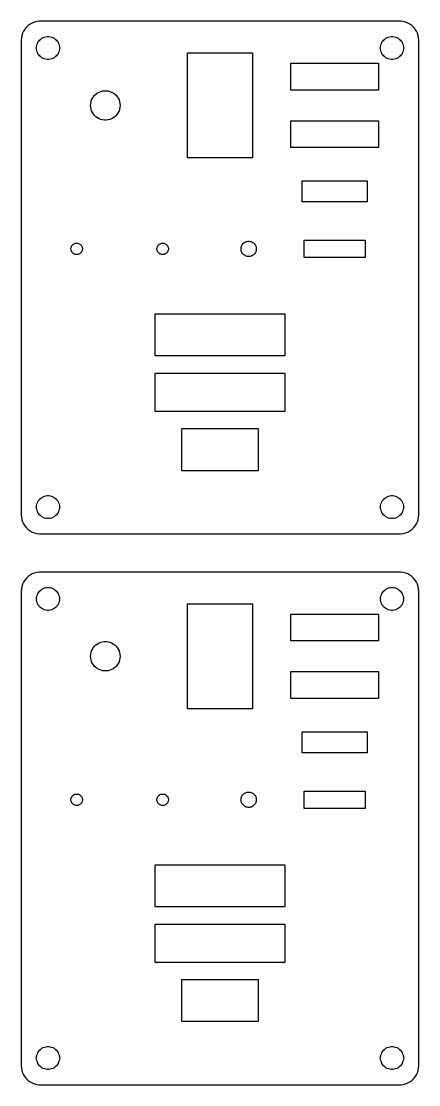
# Model space of a CAD drawing. Header units: metres. Extents: x -52 to 52, y -67 to 3091.
# Drawn here: x -52 to 52, y 365 to 643 of the extents above; entities that cross this region are included whole.
import ezdxf

# ---------------------------------------------------------------- set-up
doc = ezdxf.new("R2010")
doc.units = ezdxf.units.M

msp = doc.modelspace()

# ---------------------------------------------------------------- linework, layer by layer
for p, q in [((-49.6791, 642.222), (-50.1871, 641.853)), ((-49.1289, 642.524), (-49.6791, 642.222)), ((-48.5451, 642.755), (-49.1289, 642.524)), ((-47.9369, 642.911), (-48.5451, 642.755)), ((-47.3139, 642.99), (-47.9369, 642.911)), ((47.3139, 642.99), (-47.3139, 642.99)), ((47.9369, 642.911), (47.3139, 642.99)), ((48.5451, 642.755), (47.9369, 642.911)), ((49.1289, 642.524), (48.5451, 642.755)), ((49.6791, 642.222), (49.1289, 642.524)), ((50.1871, 641.853), (49.6791, 642.222)), ((-51.6489, 639.841), (-51.8429, 639.243)), ((-51.3815, 640.409), (-51.6489, 639.841)), ((-51.0451, 640.939), (-51.3815, 640.409)), ((-50.6448, 641.423), (-51.0451, 640.939)), ((-50.1871, 641.853), (-50.6448, 641.423)), ((50.6448, 641.423), (50.1871, 641.853)), ((51.0451, 640.939), (50.6448, 641.423)), ((51.3815, 640.409), (51.0451, 640.939)), ((51.6489, 639.841), (51.3815, 640.409)), ((51.8429, 639.243), (51.6489, 639.841)), ((-51.9606, 638.627), (-52, 638)), ((-52, 638), (-52, 514)), ((-51.8429, 639.243), (-51.9606, 638.627)), ((-47.9763, 636.376), (-47.9057, 636.746)), ((-47.9057, 636.746), (-47.7893, 637.104)), ((-47.7893, 637.104), (-47.6289, 637.445)), ((-47.6289, 637.445), (-47.427, 637.763)), ((-47.427, 637.763), (-47.1869, 638.054)), ((-47.1869, 638.054), (-46.9123, 638.312)), ((-46.9123, 638.312), (-46.6075, 638.533)), ((-46.6075, 638.533), (-46.2773, 638.714)), ((-46.2773, 638.714), (-45.927, 638.853)), ((-45.927, 638.853), (-45.5621, 638.947)), ((-45.5621, 638.947), (-45.1884, 638.994)), ((-45.1884, 638.994), (-44.8116, 638.994)), ((-44.8116, 638.994), (-44.4379, 638.947)), ((-44.4379, 638.947), (-44.0729, 638.853)), ((-44.0729, 638.853), (-43.7227, 638.714)), ((-43.7227, 638.714), (-43.3925, 638.533)), ((-43.3925, 638.533), (-43.0877, 638.312)), ((-43.0877, 638.312), (-42.8131, 638.054)), ((-42.8131, 638.054), (-42.5729, 637.763)), ((-42.5729, 637.763), (-42.3711, 637.445)), ((-42.3711, 637.445), (-42.2107, 637.104)), ((-42.2107, 637.104), (-42.0942, 636.746)), ((-42.0942, 636.746), (-42.0237, 636.376)), ((42.0237, 636.376), (42.0942, 636.746)), ((42.0942, 636.746), (42.2107, 637.104)), ((42.2107, 637.104), (42.3711, 637.445)), ((42.3711, 637.445), (42.5729, 637.763)), ((42.5729, 637.763), (42.8131, 638.054)), ((42.8131, 638.054), (43.0877, 638.312)), ((43.0877, 638.312), (43.3925, 638.533)), ((43.3925, 638.533), (43.7227, 638.714)), ((43.7227, 638.714), (44.0729, 638.853)), ((44.0729, 638.853), (44.4379, 638.947)), ((44.4379, 638.947), (44.8116, 638.994)), ((44.8116, 638.994), (45.1884, 638.994)), ((45.1884, 638.994), (45.5621, 638.947)), ((45.5621, 638.947), (45.927, 638.853)), ((45.927, 638.853), (46.2773, 638.714)), ((46.2773, 638.714), (46.6075, 638.533)), ((46.6075, 638.533), (46.9123, 638.312)), ((46.9123, 638.312), (47.1869, 638.054)), ((47.1869, 638.054), (47.427, 637.763)), ((47.427, 637.763), (47.6289, 637.445)), ((47.6289, 637.445), (47.7893, 637.104)), ((47.7893, 637.104), (47.9057, 636.746)), ((47.9057, 636.746), (47.9763, 636.376)), ((51.9606, 638.627), (51.8429, 639.243)), ((52, 638), (51.9606, 638.627)), ((52, 514), (52, 638)), ((-48, 636), (-47.9763, 636.376)), ((-47.9763, 635.624), (-48, 636)), ((-47.9057, 635.254), (-47.9763, 635.624)), ((-47.7893, 634.896), (-47.9057, 635.254)), ((-47.6289, 634.555), (-47.7893, 634.896)), ((-47.427, 634.237), (-47.6289, 634.555)), ((-47.1869, 633.946), (-47.427, 634.237)), ((-46.9123, 633.688), (-47.1869, 633.946)), ((-42.8131, 633.946), (-43.0877, 633.688)), ((-42.5729, 634.237), (-42.8131, 633.946)), ((-42.3711, 634.555), (-42.5729, 634.237)), ((-42.2107, 634.896), (-42.3711, 634.555)), ((-42.0942, 635.254), (-42.2107, 634.896)), ((-42.0237, 635.624), (-42.0942, 635.254)), ((-42.0237, 636.376), (-42, 636)), ((-42, 636), (-42.0237, 635.624)), ((-8.5, 607.25), (-8.5, 634.75)), ((-8.5, 634.75), (8.5, 634.75)), ((8.5, 634.75), (8.5, 607.25)), ((42, 636), (42.0237, 636.376)), ((42.0237, 635.624), (42, 636)), ((42.0942, 635.254), (42.0237, 635.624)), ((42.2107, 634.896), (42.0942, 635.254)), ((42.3711, 634.555), (42.2107, 634.896)), ((42.5729, 634.237), (42.3711, 634.555)), ((42.8131, 633.946), (42.5729, 634.237)), ((43.0877, 633.688), (42.8131, 633.946)), ((47.1869, 633.946), (46.9123, 633.688)), ((47.427, 634.237), (47.1869, 633.946)), ((47.6289, 634.555), (47.427, 634.237)), ((47.7893, 634.896), (47.6289, 634.555)), ((47.9057, 635.254), (47.7893, 634.896)), ((47.9763, 635.624), (47.9057, 635.254)), ((47.9763, 636.376), (48, 636)), ((48, 636), (47.9763, 635.624)), ((-46.6075, 633.467), (-46.9123, 633.688)), ((-46.2773, 633.286), (-46.6075, 633.467)), ((-45.927, 633.147), (-46.2773, 633.286)), ((-45.5621, 633.053), (-45.927, 633.147)), ((-45.1884, 633.006), (-45.5621, 633.053)), ((-44.8116, 633.006), (-45.1884, 633.006)), ((-44.4379, 633.053), (-44.8116, 633.006)), ((-44.0729, 633.147), (-44.4379, 633.053)), ((-43.7227, 633.286), (-44.0729, 633.147)), ((-43.3925, 633.467), (-43.7227, 633.286)), ((-43.0877, 633.688), (-43.3925, 633.467)), ((18.5, 625), (18.5, 632)), ((18.5, 632), (41.5, 632)), ((41.5, 632), (41.5, 625)), ((43.3925, 633.467), (43.0877, 633.688)), ((43.7227, 633.286), (43.3925, 633.467)), ((44.0729, 633.147), (43.7227, 633.286)), ((44.4379, 633.053), (44.0729, 633.147)), ((44.8116, 633.006), (44.4379, 633.053)), ((45.1884, 633.006), (44.8116, 633.006)), ((45.5621, 633.053), (45.1884, 633.006)), ((45.927, 633.147), (45.5621, 633.053)), ((46.2773, 633.286), (45.927, 633.147)), ((46.6075, 633.467), (46.2773, 633.286)), ((46.9123, 633.688), (46.6075, 633.467)), ((-33.5796, 622.417), (-33.3738, 622.855)), ((-33.3738, 622.855), (-33.1147, 623.263)), ((-33.1147, 623.263), (-32.8065, 623.635)), ((-32.8065, 623.635), (-32.4541, 623.966)), ((-32.4541, 623.966), (-32.0629, 624.251)), ((-32.0629, 624.251), (-31.6392, 624.484)), ((-31.6392, 624.484), (-31.1897, 624.662)), ((-31.1897, 624.662), (-30.7214, 624.782)), ((-30.7214, 624.782), (-30.2417, 624.842)), ((-30.2417, 624.842), (-29.7583, 624.842)), ((-29.7583, 624.842), (-29.2786, 624.782)), ((-29.2786, 624.782), (-28.8103, 624.662)), ((-28.8103, 624.662), (-28.3607, 624.484)), ((-28.3607, 624.484), (-27.9371, 624.251)), ((-27.9371, 624.251), (-27.5459, 623.966)), ((-27.5459, 623.966), (-27.1935, 623.635)), ((-27.1935, 623.635), (-26.8853, 623.263)), ((-26.8853, 623.263), (-26.6262, 622.855)), ((-26.6262, 622.855), (-26.4203, 622.417)), ((41.5, 625), (18.5, 625)), ((-33.85, 621), (-33.8196, 621.483)), ((-33.8196, 620.517), (-33.85, 621)), ((-33.8196, 621.483), (-33.729, 621.957)), ((-33.729, 620.043), (-33.8196, 620.517)), ((-33.729, 621.957), (-33.5796, 622.417)), ((-33.5796, 619.583), (-33.729, 620.043)), ((-26.4203, 622.417), (-26.271, 621.957)), ((-26.271, 620.043), (-26.4203, 619.583)), ((-26.271, 621.957), (-26.1804, 621.483)), ((-26.1804, 620.517), (-26.271, 620.043)), ((-26.1804, 621.483), (-26.15, 621)), ((-26.15, 621), (-26.1804, 620.517)), ((-33.3738, 619.145), (-33.5796, 619.583)), ((-33.1147, 618.737), (-33.3738, 619.145)), ((-32.8065, 618.364), (-33.1147, 618.737)), ((-32.4541, 618.034), (-32.8065, 618.364)), ((-32.0629, 617.749), (-32.4541, 618.034)), ((-31.6392, 617.516), (-32.0629, 617.749)), ((-31.1897, 617.338), (-31.6392, 617.516)), ((-30.7214, 617.218), (-31.1897, 617.338)), ((-30.2417, 617.158), (-30.7214, 617.218)), ((-29.7583, 617.158), (-30.2417, 617.158)), ((-29.2786, 617.218), (-29.7583, 617.158)), ((-28.8103, 617.338), (-29.2786, 617.218)), ((-28.3607, 617.516), (-28.8103, 617.338)), ((-27.9371, 617.749), (-28.3607, 617.516)), ((-27.5459, 618.034), (-27.9371, 617.749)), ((-27.1935, 618.364), (-27.5459, 618.034)), ((-26.8853, 618.737), (-27.1935, 618.364)), ((-26.6262, 619.145), (-26.8853, 618.737)), ((-26.4203, 619.583), (-26.6262, 619.145)), ((18.5, 610), (18.5, 617)), ((18.5, 617), (41.5, 617)), ((41.5, 617), (41.5, 610)), ((41.5, 610), (18.5, 610)), ((8.5, 607.25), (-8.5, 607.25)), ((21.5, 595.75), (21.5, 601.25)), ((21.5, 601.25), (38.5, 601.25)), ((38.5, 601.25), (38.5, 595.75)), ((38.5, 595.75), (21.5, 595.75)), ((-38.9882, 583.688), (-38.9529, 583.873)), ((-38.9529, 583.873), (-38.8947, 584.052)), ((-38.8947, 584.052), (-38.8145, 584.223)), ((-38.8145, 584.223), (-38.7135, 584.382)), ((-38.7135, 584.382), (-38.5934, 584.527)), ((-38.5934, 584.527), (-38.4561, 584.656)), ((-38.4561, 584.656), (-38.3037, 584.766)), ((-38.3037, 584.766), (-38.1387, 584.857)), ((-38.1387, 584.857), (-37.9635, 584.927)), ((-37.9635, 584.927), (-37.7811, 584.973)), ((-37.7811, 584.973), (-37.5942, 584.997)), ((-37.5942, 584.997), (-37.4058, 584.997)), ((-37.4058, 584.997), (-37.2189, 584.973)), ((-37.2189, 584.973), (-37.0365, 584.927)), ((-37.0365, 584.927), (-36.8613, 584.857)), ((-36.8613, 584.857), (-36.6963, 584.766)), ((-36.6963, 584.766), (-36.5439, 584.656)), ((-36.5439, 584.656), (-36.4065, 584.527)), ((-36.4065, 584.527), (-36.2865, 584.382)), ((-36.2865, 584.382), (-36.1855, 584.223)), ((-36.1855, 584.223), (-36.1053, 584.052)), ((-36.1053, 584.052), (-36.0471, 583.873)), ((-36.0471, 583.873), (-36.0118, 583.688)), ((-16.4882, 583.688), (-16.4529, 583.873)), ((-16.4529, 583.873), (-16.3947, 584.052)), ((-16.3947, 584.052), (-16.3145, 584.223)), ((-16.3145, 584.223), (-16.2135, 584.382)), ((-16.2135, 584.382), (-16.0934, 584.527)), ((-16.0934, 584.527), (-15.9561, 584.656)), ((-15.9561, 584.656), (-15.8037, 584.766)), ((-15.8037, 584.766), (-15.6387, 584.857)), ((-15.6387, 584.857), (-15.4635, 584.927)), ((-15.4635, 584.927), (-15.2811, 584.973)), ((-15.2811, 584.973), (-15.0942, 584.997)), ((-15.0942, 584.997), (-14.9058, 584.997)), ((-14.9058, 584.997), (-14.7189, 584.973)), ((-14.7189, 584.973), (-14.5365, 584.927)), ((-14.5365, 584.927), (-14.3613, 584.857)), ((-14.3613, 584.857), (-14.1963, 584.766)), ((-14.1963, 584.766), (-14.0439, 584.656)), ((-14.0439, 584.656), (-13.9065, 584.527)), ((-13.9065, 584.527), (-13.7865, 584.382)), ((-13.7865, 584.382), (-13.6855, 584.223)), ((-13.6855, 584.223), (-13.6053, 584.052)), ((-13.6053, 584.052), (-13.5471, 583.873)), ((-13.5471, 583.873), (-13.5118, 583.688)), ((5.51576, 583.751), (5.56282, 583.997)), ((5.56282, 583.997), (5.64044, 584.236)), ((5.64044, 584.236), (5.74738, 584.464)), ((5.74738, 584.464), (5.88196, 584.676)), ((5.88196, 584.676), (6.04205, 584.869)), ((6.04205, 584.869), (6.22514, 585.041)), ((6.22514, 585.041), (6.42834, 585.189)), ((6.42834, 585.189), (6.64844, 585.31)), ((6.64844, 585.31), (6.88196, 585.402)), ((6.88196, 585.402), (7.12523, 585.465)), ((7.12523, 585.465), (7.3744, 585.496)), ((7.3744, 585.496), (7.62558, 585.496)), ((7.62558, 585.496), (7.87476, 585.465)), ((7.87476, 585.465), (8.11803, 585.402)), ((8.11803, 585.402), (8.35155, 585.31)), ((8.35155, 585.31), (8.57164, 585.189)), ((8.57164, 585.189), (8.77484, 585.041)), ((8.77484, 585.041), (8.95793, 584.869)), ((8.95793, 584.869), (9.11803, 584.676)), ((9.11803, 584.676), (9.25261, 584.464)), ((9.25261, 584.464), (9.35954, 584.236)), ((9.35954, 584.236), (9.43716, 583.997)), ((9.43716, 583.997), (9.48422, 583.751)), ((22, 581.25), (22, 585.75)), ((22, 585.75), (38, 585.75)), ((38, 585.75), (38, 581.25)), ((-39, 583.5), (-38.9882, 583.688)), ((-38.9882, 583.312), (-39, 583.5)), ((-38.9529, 583.127), (-38.9882, 583.312)), ((-38.8947, 582.948), (-38.9529, 583.127)), ((-38.8145, 582.777), (-38.8947, 582.948)), ((-38.7135, 582.618), (-38.8145, 582.777)), ((-38.5934, 582.473), (-38.7135, 582.618)), ((-38.4561, 582.344), (-38.5934, 582.473)), ((-38.3037, 582.234), (-38.4561, 582.344)), ((-38.1387, 582.143), (-38.3037, 582.234)), ((-37.9635, 582.073), (-38.1387, 582.143)), ((-37.7811, 582.027), (-37.9635, 582.073)), ((-37.5942, 582.003), (-37.7811, 582.027)), ((-37.4058, 582.003), (-37.5942, 582.003)), ((-37.2189, 582.027), (-37.4058, 582.003)), ((-37.0365, 582.073), (-37.2189, 582.027)), ((-36.8613, 582.143), (-37.0365, 582.073)), ((-36.6963, 582.234), (-36.8613, 582.143)), ((-36.5439, 582.344), (-36.6963, 582.234)), ((-36.4065, 582.473), (-36.5439, 582.344)), ((-36.2865, 582.618), (-36.4065, 582.473)), ((-36.1855, 582.777), (-36.2865, 582.618)), ((-36.1053, 582.948), (-36.1855, 582.777)), ((-36.0471, 583.127), (-36.1053, 582.948)), ((-36.0118, 583.312), (-36.0471, 583.127)), ((-36.0118, 583.688), (-36, 583.5)), ((-36, 583.5), (-36.0118, 583.312)), ((-16.5, 583.5), (-16.4882, 583.688)), ((-16.4882, 583.312), (-16.5, 583.5)), ((-16.4529, 583.127), (-16.4882, 583.312)), ((-16.3947, 582.948), (-16.4529, 583.127)), ((-16.3145, 582.777), (-16.3947, 582.948)), ((-16.2135, 582.618), (-16.3145, 582.777)), ((-16.0934, 582.473), (-16.2135, 582.618)), ((-15.9561, 582.344), (-16.0934, 582.473)), ((-15.8037, 582.234), (-15.9561, 582.344)), ((-15.6387, 582.143), (-15.8037, 582.234)), ((-15.4635, 582.073), (-15.6387, 582.143)), ((-15.2811, 582.027), (-15.4635, 582.073)), ((-15.0942, 582.003), (-15.2811, 582.027)), ((-14.9058, 582.003), (-15.0942, 582.003)), ((-14.7189, 582.027), (-14.9058, 582.003)), ((-14.5365, 582.073), (-14.7189, 582.027)), ((-14.3613, 582.143), (-14.5365, 582.073)), ((-14.1963, 582.234), (-14.3613, 582.143)), ((-14.0439, 582.344), (-14.1963, 582.234)), ((-13.9065, 582.473), (-14.0439, 582.344)), ((-13.7865, 582.618), (-13.9065, 582.473)), ((-13.6855, 582.777), (-13.7865, 582.618)), ((-13.6053, 582.948), (-13.6855, 582.777)), ((-13.5471, 583.127), (-13.6053, 582.948)), ((-13.5118, 583.312), (-13.5471, 583.127)), ((-13.5118, 583.688), (-13.5, 583.5)), ((-13.5, 583.5), (-13.5118, 583.312)), ((5.5, 583.5), (5.51576, 583.751)), ((5.51576, 583.249), (5.5, 583.5)), ((5.56282, 583.003), (5.51576, 583.249)), ((5.64044, 582.764), (5.56282, 583.003)), ((5.74738, 582.536), (5.64044, 582.764)), ((5.88196, 582.324), (5.74738, 582.536)), ((6.04205, 582.131), (5.88196, 582.324)), ((6.22514, 581.959), (6.04205, 582.131)), ((6.42834, 581.811), (6.22514, 581.959)), ((6.64844, 581.69), (6.42834, 581.811)), ((6.88196, 581.598), (6.64844, 581.69)), ((7.12523, 581.535), (6.88196, 581.598)), ((7.3744, 581.504), (7.12523, 581.535)), ((7.62558, 581.504), (7.3744, 581.504)), ((7.87476, 581.535), (7.62558, 581.504)), ((8.11803, 581.598), (7.87476, 581.535)), ((8.35155, 581.69), (8.11803, 581.598)), ((8.57164, 581.811), (8.35155, 581.69)), ((8.77484, 581.959), (8.57164, 581.811)), ((8.95793, 582.131), (8.77484, 581.959)), ((9.11803, 582.324), (8.95793, 582.131)), ((9.25261, 582.536), (9.11803, 582.324)), ((9.35954, 582.764), (9.25261, 582.536)), ((9.43716, 583.003), (9.35954, 582.764)), ((9.48422, 583.249), (9.43716, 583.003)), ((9.48422, 583.751), (9.5, 583.5)), ((9.5, 583.5), (9.48422, 583.249)), ((38, 581.25), (22, 581.25)), ((-17, 555.5), (-17, 566.5)), ((-17, 566.5), (17, 566.5)), ((17, 566.5), (17, 555.5)), ((17, 555.5), (-17, 555.5)), ((-17, 541), (-17, 551)), ((-17, 551), (17, 551)), ((17, 551), (17, 541)), ((17, 541), (-17, 541)), ((-10, 525.5), (-10, 536.5)), ((-10, 536.5), (10, 536.5)), ((10, 536.5), (10, 525.5)), ((10, 525.5), (-10, 525.5)), ((-47.9057, 516.746), (-47.7893, 517.104)), ((-47.7893, 517.104), (-47.6289, 517.445)), ((-47.6289, 517.445), (-47.427, 517.763)), ((-47.427, 517.763), (-47.1869, 518.054)), ((-47.1869, 518.054), (-46.9123, 518.312)), ((-46.9123, 518.312), (-46.6075, 518.533)), ((-46.6075, 518.533), (-46.2773, 518.714)), ((-46.2773, 518.714), (-45.927, 518.853)), ((-45.927, 518.853), (-45.5621, 518.947)), ((-45.5621, 518.947), (-45.1884, 518.994)), ((-45.1884, 518.994), (-44.8116, 518.994)), ((-44.8116, 518.994), (-44.4379, 518.947)), ((-44.4379, 518.947), (-44.0729, 518.853)), ((-44.0729, 518.853), (-43.7227, 518.714)), ((-43.7227, 518.714), (-43.3925, 518.533)), ((-43.3925, 518.533), (-43.0877, 518.312)), ((-43.0877, 518.312), (-42.8131, 518.054)), ((-42.8131, 518.054), (-42.5729, 517.763)), ((-42.5729, 517.763), (-42.3711, 517.445)), ((-42.3711, 517.445), (-42.2107, 517.104)), ((-42.2107, 517.104), (-42.0942, 516.746)), ((42.0942, 516.746), (42.2107, 517.104)), ((42.2107, 517.104), (42.3711, 517.445)), ((42.3711, 517.445), (42.5729, 517.763)), ((42.5729, 517.763), (42.8131, 518.054)), ((42.8131, 518.054), (43.0877, 518.312)), ((43.0877, 518.312), (43.3925, 518.533)), ((43.3925, 518.533), (43.7227, 518.714)), ((43.7227, 518.714), (44.0729, 518.853)), ((44.0729, 518.853), (44.4379, 518.947)), ((44.4379, 518.947), (44.8116, 518.994)), ((44.8116, 518.994), (45.1884, 518.994)), ((45.1884, 518.994), (45.5621, 518.947)), ((45.5621, 518.947), (45.927, 518.853)), ((45.927, 518.853), (46.2773, 518.714)), ((46.2773, 518.714), (46.6075, 518.533)), ((46.6075, 518.533), (46.9123, 518.312)), ((46.9123, 518.312), (47.1869, 518.054)), ((47.1869, 518.054), (47.427, 517.763)), ((47.427, 517.763), (47.6289, 517.445)), ((47.6289, 517.445), (47.7893, 517.104)), ((47.7893, 517.104), (47.9057, 516.746)), ((-48, 516), (-47.9763, 516.376)), ((-47.9763, 515.624), (-48, 516)), ((-47.9763, 516.376), (-47.9057, 516.746)), ((-47.9057, 515.254), (-47.9763, 515.624)), ((-47.7893, 514.896), (-47.9057, 515.254)), ((-47.6289, 514.555), (-47.7893, 514.896)), ((-47.427, 514.237), (-47.6289, 514.555)), ((-42.3711, 514.555), (-42.5729, 514.237)), ((-42.2107, 514.896), (-42.3711, 514.555)), ((-42.0942, 515.254), (-42.2107, 514.896)), ((-42.0942, 516.746), (-42.0237, 516.376)), ((-42.0237, 515.624), (-42.0942, 515.254)), ((-42.0237, 516.376), (-42, 516)), ((-42, 516), (-42.0237, 515.624)), ((42, 516), (42.0237, 516.376)), ((42.0237, 515.624), (42, 516)), ((42.0237, 516.376), (42.0942, 516.746)), ((42.0942, 515.254), (42.0237, 515.624)), ((42.2107, 514.896), (42.0942, 515.254)), ((42.3711, 514.555), (42.2107, 514.896)), ((42.5729, 514.237), (42.3711, 514.555)), ((47.6289, 514.555), (47.427, 514.237)), ((47.7893, 514.896), (47.6289, 514.555)), ((47.9057, 515.254), (47.7893, 514.896)), ((47.9057, 516.746), (47.9763, 516.376)), ((47.9763, 515.624), (47.9057, 515.254)), ((47.9763, 516.376), (48, 516)), ((48, 516), (47.9763, 515.624)), ((-52, 514), (-51.9606, 513.373)), ((-51.9606, 513.373), (-51.8429, 512.757)), ((-51.8429, 512.757), (-51.6489, 512.159)), ((-51.6489, 512.159), (-51.3815, 511.591)), ((-51.3815, 511.591), (-51.0451, 511.061)), ((-47.1869, 513.946), (-47.427, 514.237)), ((-46.9123, 513.688), (-47.1869, 513.946)), ((-46.6075, 513.467), (-46.9123, 513.688)), ((-46.2773, 513.286), (-46.6075, 513.467)), ((-45.927, 513.147), (-46.2773, 513.286)), ((-45.5621, 513.053), (-45.927, 513.147)), ((-45.1884, 513.006), (-45.5621, 513.053)), ((-44.8116, 513.006), (-45.1884, 513.006)), ((-44.4379, 513.053), (-44.8116, 513.006)), ((-44.0729, 513.147), (-44.4379, 513.053)), ((-43.7227, 513.286), (-44.0729, 513.147)), ((-43.3925, 513.467), (-43.7227, 513.286)), ((-43.0877, 513.688), (-43.3925, 513.467)), ((-42.8131, 513.946), (-43.0877, 513.688)), ((-42.5729, 514.237), (-42.8131, 513.946)), ((42.8131, 513.946), (42.5729, 514.237)), ((43.0877, 513.688), (42.8131, 513.946)), ((43.3925, 513.467), (43.0877, 513.688)), ((43.7227, 513.286), (43.3925, 513.467)), ((44.0729, 513.147), (43.7227, 513.286)), ((44.4379, 513.053), (44.0729, 513.147)), ((44.8116, 513.006), (44.4379, 513.053)), ((45.1884, 513.006), (44.8116, 513.006)), ((45.5621, 513.053), (45.1884, 513.006)), ((45.927, 513.147), (45.5621, 513.053)), ((46.2773, 513.286), (45.927, 513.147)), ((46.6075, 513.467), (46.2773, 513.286)), ((46.9123, 513.688), (46.6075, 513.467)), ((47.1869, 513.946), (46.9123, 513.688)), ((47.427, 514.237), (47.1869, 513.946)), ((51.0451, 511.061), (51.3815, 511.591)), ((51.3815, 511.591), (51.6489, 512.159)), ((51.6489, 512.159), (51.8429, 512.757)), ((51.8429, 512.757), (51.9606, 513.373)), ((51.9606, 513.373), (52, 514)), ((-51.0451, 511.061), (-50.6448, 510.577)), ((-50.6448, 510.577), (-50.1871, 510.147)), ((-50.1871, 510.147), (-49.6791, 509.778)), ((-49.6791, 509.778), (-49.1289, 509.476)), ((-49.1289, 509.476), (-48.5451, 509.245)), ((-48.5451, 509.245), (-47.9369, 509.089)), ((-47.9369, 509.089), (-47.3139, 509.01)), ((-47.3139, 509.01), (47.3139, 509.01)), ((47.3139, 509.01), (47.9369, 509.089)), ((47.9369, 509.089), (48.5451, 509.245)), ((48.5451, 509.245), (49.1289, 509.476)), ((49.1289, 509.476), (49.6791, 509.778)), ((49.6791, 509.778), (50.1871, 510.147)), ((50.1871, 510.147), (50.6448, 510.577)), ((50.6448, 510.577), (51.0451, 511.061)), ((-50.1871, 497.853), (-50.6448, 497.423)), ((-49.6791, 498.222), (-50.1871, 497.853)), ((-49.1289, 498.524), (-49.6791, 498.222)), ((-48.5451, 498.755), (-49.1289, 498.524)), ((-47.9369, 498.911), (-48.5451, 498.755)), ((-47.3139, 498.99), (-47.9369, 498.911)), ((47.3139, 498.99), (-47.3139, 498.99)), ((47.9369, 498.911), (47.3139, 498.99)), ((48.5451, 498.755), (47.9369, 498.911)), ((49.1289, 498.524), (48.5451, 498.755)), ((49.6791, 498.222), (49.1289, 498.524)), ((50.1871, 497.853), (49.6791, 498.222)), ((50.6448, 497.423), (50.1871, 497.853)), ((-51.8429, 495.243), (-51.9606, 494.627)), ((-51.6489, 495.841), (-51.8429, 495.243)), ((-51.3815, 496.409), (-51.6489, 495.841)), ((-51.0451, 496.939), (-51.3815, 496.409)), ((-50.6448, 497.423), (-51.0451, 496.939)), ((-46.2773, 494.714), (-45.927, 494.853)), ((-45.927, 494.853), (-45.5621, 494.947)), ((-45.5621, 494.947), (-45.1884, 494.994)), ((-45.1884, 494.994), (-44.8116, 494.994)), ((-44.8116, 494.994), (-44.4379, 494.947)), ((-44.4379, 494.947), (-44.0729, 494.853)), ((-44.0729, 494.853), (-43.7227, 494.714)), ((43.7227, 494.714), (44.0729, 494.853)), ((44.0729, 494.853), (44.4379, 494.947)), ((44.4379, 494.947), (44.8116, 494.994)), ((44.8116, 494.994), (45.1884, 494.994)), ((45.1884, 494.994), (45.5621, 494.947)), ((45.5621, 494.947), (45.927, 494.853)), ((45.927, 494.853), (46.2773, 494.714)), ((51.0451, 496.939), (50.6448, 497.423)), ((51.3815, 496.409), (51.0451, 496.939)), ((51.6489, 495.841), (51.3815, 496.409)), ((51.8429, 495.243), (51.6489, 495.841)), ((51.9606, 494.627), (51.8429, 495.243)), ((-51.9606, 494.627), (-52, 494)), ((-52, 494), (-52, 370)), ((-48, 492), (-47.9763, 492.376)), ((-47.9763, 492.376), (-47.9057, 492.746)), ((-47.9057, 492.746), (-47.7893, 493.104)), ((-47.7893, 493.104), (-47.6289, 493.445)), ((-47.6289, 493.445), (-47.427, 493.763)), ((-47.427, 493.763), (-47.1869, 494.054)), ((-47.1869, 494.054), (-46.9123, 494.312)), ((-46.9123, 494.312), (-46.6075, 494.533)), ((-46.6075, 494.533), (-46.2773, 494.714)), ((-43.7227, 494.714), (-43.3925, 494.533)), ((-43.3925, 494.533), (-43.0877, 494.312)), ((-43.0877, 494.312), (-42.8131, 494.054)), ((-42.8131, 494.054), (-42.5729, 493.763)), ((-42.5729, 493.763), (-42.3711, 493.445)), ((-42.3711, 493.445), (-42.2107, 493.104)), ((-42.2107, 493.104), (-42.0942, 492.746)), ((-42.0942, 492.746), (-42.0237, 492.376)), ((-42.0237, 492.376), (-42, 492)), ((42, 492), (42.0237, 492.376)), ((42.0237, 492.376), (42.0942, 492.746)), ((42.0942, 492.746), (42.2107, 493.104)), ((42.2107, 493.104), (42.3711, 493.445)), ((42.3711, 493.445), (42.5729, 493.763)), ((42.5729, 493.763), (42.8131, 494.054)), ((42.8131, 494.054), (43.0877, 494.312)), ((43.0877, 494.312), (43.3925, 494.533)), ((43.3925, 494.533), (43.7227, 494.714)), ((46.2773, 494.714), (46.6075, 494.533)), ((46.6075, 494.533), (46.9123, 494.312)), ((46.9123, 494.312), (47.1869, 494.054)), ((47.1869, 494.054), (47.427, 493.763)), ((47.427, 493.763), (47.6289, 493.445)), ((47.6289, 493.445), (47.7893, 493.104)), ((47.7893, 493.104), (47.9057, 492.746)), ((47.9057, 492.746), (47.9763, 492.376)), ((47.9763, 492.376), (48, 492)), ((52, 494), (51.9606, 494.627)), ((52, 370), (52, 494)), ((-47.9763, 491.624), (-48, 492)), ((-47.9057, 491.254), (-47.9763, 491.624)), ((-47.7893, 490.896), (-47.9057, 491.254)), ((-47.6289, 490.555), (-47.7893, 490.896)), ((-47.427, 490.237), (-47.6289, 490.555)), ((-47.1869, 489.946), (-47.427, 490.237)), ((-46.9123, 489.688), (-47.1869, 489.946)), ((-46.6075, 489.467), (-46.9123, 489.688)), ((-46.2773, 489.286), (-46.6075, 489.467)), ((-45.927, 489.147), (-46.2773, 489.286)), ((-43.7227, 489.286), (-44.0729, 489.147)), ((-43.3925, 489.467), (-43.7227, 489.286)), ((-43.0877, 489.688), (-43.3925, 489.467)), ((-42.8131, 489.946), (-43.0877, 489.688)), ((-42.5729, 490.237), (-42.8131, 489.946)), ((-42.3711, 490.555), (-42.5729, 490.237)), ((-42.2107, 490.896), (-42.3711, 490.555)), ((-42.0942, 491.254), (-42.2107, 490.896)), ((-42.0237, 491.624), (-42.0942, 491.254)), ((-42, 492), (-42.0237, 491.624)), ((-8.5, 463.25), (-8.5, 490.75)), ((-8.5, 490.75), (8.5, 490.75)), ((8.5, 490.75), (8.5, 463.25)), ((42.0237, 491.624), (42, 492)), ((42.0942, 491.254), (42.0237, 491.624)), ((42.2107, 490.896), (42.0942, 491.254)), ((42.3711, 490.555), (42.2107, 490.896)), ((42.5729, 490.237), (42.3711, 490.555)), ((42.8131, 489.946), (42.5729, 490.237)), ((43.0877, 489.688), (42.8131, 489.946)), ((43.3925, 489.467), (43.0877, 489.688)), ((43.7227, 489.286), (43.3925, 489.467)), ((44.0729, 489.147), (43.7227, 489.286)), ((46.2773, 489.286), (45.927, 489.147)), ((46.6075, 489.467), (46.2773, 489.286)), ((46.9123, 489.688), (46.6075, 489.467)), ((47.1869, 489.946), (46.9123, 489.688)), ((47.427, 490.237), (47.1869, 489.946)), ((47.6289, 490.555), (47.427, 490.237)), ((47.7893, 490.896), (47.6289, 490.555)), ((47.9057, 491.254), (47.7893, 490.896)), ((47.9763, 491.624), (47.9057, 491.254)), ((48, 492), (47.9763, 491.624)), ((-45.5621, 489.053), (-45.927, 489.147)), ((-45.1884, 489.006), (-45.5621, 489.053)), ((-44.8116, 489.006), (-45.1884, 489.006)), ((-44.4379, 489.053), (-44.8116, 489.006)), ((-44.0729, 489.147), (-44.4379, 489.053)), ((18.5, 481), (18.5, 488)), ((18.5, 488), (41.5, 488)), ((41.5, 488), (41.5, 481)), ((44.4379, 489.053), (44.0729, 489.147)), ((44.8116, 489.006), (44.4379, 489.053)), ((45.1884, 489.006), (44.8116, 489.006)), ((45.5621, 489.053), (45.1884, 489.006)), ((45.927, 489.147), (45.5621, 489.053)), ((41.5, 481), (18.5, 481)), ((-33.729, 477.957), (-33.5796, 478.417)), ((-33.5796, 478.417), (-33.3738, 478.855)), ((-33.3738, 478.855), (-33.1147, 479.263)), ((-33.1147, 479.263), (-32.8065, 479.635)), ((-32.8065, 479.635), (-32.4541, 479.966)), ((-32.4541, 479.966), (-32.0629, 480.251)), ((-32.0629, 480.251), (-31.6392, 480.484)), ((-31.6392, 480.484), (-31.1897, 480.662)), ((-31.1897, 480.662), (-30.7214, 480.782)), ((-30.7214, 480.782), (-30.2417, 480.842)), ((-30.2417, 480.842), (-29.7583, 480.842)), ((-29.7583, 480.842), (-29.2786, 480.782)), ((-29.2786, 480.782), (-28.8103, 480.662)), ((-28.8103, 480.662), (-28.3607, 480.484)), ((-28.3607, 480.484), (-27.9371, 480.251)), ((-27.9371, 480.251), (-27.5459, 479.966)), ((-27.5459, 479.966), (-27.1935, 479.635)), ((-27.1935, 479.635), (-26.8853, 479.263)), ((-26.8853, 479.263), (-26.6262, 478.855)), ((-26.6262, 478.855), (-26.4203, 478.417)), ((-26.4203, 478.417), (-26.271, 477.957)), ((-33.85, 477), (-33.8196, 477.483)), ((-33.8196, 476.517), (-33.85, 477)), ((-33.8196, 477.483), (-33.729, 477.957)), ((-33.729, 476.043), (-33.8196, 476.517)), ((-33.5796, 475.583), (-33.729, 476.043)), ((-33.3738, 475.145), (-33.5796, 475.583)), ((-26.4203, 475.583), (-26.6262, 475.145)), ((-26.271, 476.043), (-26.4203, 475.583)), ((-26.271, 477.957), (-26.1804, 477.483)), ((-26.1804, 476.517), (-26.271, 476.043)), ((-26.1804, 477.483), (-26.15, 477)), ((-26.15, 477), (-26.1804, 476.517)), ((-33.1147, 474.737), (-33.3738, 475.145)), ((-32.8065, 474.364), (-33.1147, 474.737)), ((-32.4541, 474.034), (-32.8065, 474.364)), ((-32.0629, 473.749), (-32.4541, 474.034)), ((-31.6392, 473.516), (-32.0629, 473.749)), ((-31.1897, 473.338), (-31.6392, 473.516)), ((-30.7214, 473.218), (-31.1897, 473.338)), ((-30.2417, 473.158), (-30.7214, 473.218)), ((-29.7583, 473.158), (-30.2417, 473.158)), ((-29.2786, 473.218), (-29.7583, 473.158)), ((-28.8103, 473.338), (-29.2786, 473.218)), ((-28.3607, 473.516), (-28.8103, 473.338)), ((-27.9371, 473.749), (-28.3607, 473.516)), ((-27.5459, 474.034), (-27.9371, 473.749)), ((-27.1935, 474.364), (-27.5459, 474.034)), ((-26.8853, 474.737), (-27.1935, 474.364)), ((-26.6262, 475.145), (-26.8853, 474.737)), ((18.5, 466), (18.5, 473)), ((18.5, 473), (41.5, 473)), ((41.5, 473), (41.5, 466)), ((41.5, 466), (18.5, 466)), ((8.5, 463.25), (-8.5, 463.25)), ((21.5, 451.75), (21.5, 457.25)), ((21.5, 457.25), (38.5, 457.25)), ((38.5, 457.25), (38.5, 451.75)), ((38.5, 451.75), (21.5, 451.75)), ((-39, 439.5), (-38.9882, 439.688)), ((-38.9882, 439.312), (-39, 439.5)), ((-38.9882, 439.688), (-38.9529, 439.873)), ((-38.9529, 439.127), (-38.9882, 439.312)), ((-38.9529, 439.873), (-38.8947, 440.052)), ((-38.8947, 440.052), (-38.8145, 440.223)), ((-38.8145, 440.223), (-38.7135, 440.382)), ((-38.7135, 440.382), (-38.5934, 440.527)), ((-38.5934, 440.527), (-38.4561, 440.656)), ((-38.4561, 440.656), (-38.3037, 440.766)), ((-38.3037, 440.766), (-38.1387, 440.857)), ((-38.1387, 440.857), (-37.9635, 440.927)), ((-37.9635, 440.927), (-37.7811, 440.973)), ((-37.7811, 440.973), (-37.5942, 440.997)), ((-37.5942, 440.997), (-37.4058, 440.997)), ((-37.4058, 440.997), (-37.2189, 440.973)), ((-37.2189, 440.973), (-37.0365, 440.927)), ((-37.0365, 440.927), (-36.8613, 440.857)), ((-36.8613, 440.857), (-36.6963, 440.766)), ((-36.6963, 440.766), (-36.5439, 440.656)), ((-36.5439, 440.656), (-36.4065, 440.527)), ((-36.4065, 440.527), (-36.2865, 440.382)), ((-36.2865, 440.382), (-36.1855, 440.223)), ((-36.1855, 440.223), (-36.1053, 440.052)), ((-36.1053, 440.052), (-36.0471, 439.873)), ((-36.0471, 439.873), (-36.0118, 439.688)), ((-36.0118, 439.312), (-36.0471, 439.127)), ((-36.0118, 439.688), (-36, 439.5)), ((-36, 439.5), (-36.0118, 439.312)), ((-16.5, 439.5), (-16.4882, 439.688)), ((-16.4882, 439.312), (-16.5, 439.5)), ((-16.4882, 439.688), (-16.4529, 439.873)), ((-16.4529, 439.127), (-16.4882, 439.312)), ((-16.4529, 439.873), (-16.3947, 440.052)), ((-16.3947, 440.052), (-16.3145, 440.223)), ((-16.3145, 440.223), (-16.2135, 440.382)), ((-16.2135, 440.382), (-16.0934, 440.527)), ((-16.0934, 440.527), (-15.9561, 440.656)), ((-15.9561, 440.656), (-15.8037, 440.766)), ((-15.8037, 440.766), (-15.6387, 440.857)), ((-15.6387, 440.857), (-15.4635, 440.927)), ((-15.4635, 440.927), (-15.2811, 440.973)), ((-15.2811, 440.973), (-15.0942, 440.997)), ((-15.0942, 440.997), (-14.9058, 440.997)), ((-14.9058, 440.997), (-14.7189, 440.973)), ((-14.7189, 440.973), (-14.5365, 440.927)), ((-14.5365, 440.927), (-14.3613, 440.857)), ((-14.3613, 440.857), (-14.1963, 440.766)), ((-14.1963, 440.766), (-14.0439, 440.656)), ((-14.0439, 440.656), (-13.9065, 440.527)), ((-13.9065, 440.527), (-13.7865, 440.382)), ((-13.7865, 440.382), (-13.6855, 440.223)), ((-13.6855, 440.223), (-13.6053, 440.052)), ((-13.6053, 440.052), (-13.5471, 439.873)), ((-13.5471, 439.873), (-13.5118, 439.688)), ((-13.5118, 439.312), (-13.5471, 439.127)), ((-13.5118, 439.688), (-13.5, 439.5)), ((-13.5, 439.5), (-13.5118, 439.312)), ((5.5, 439.5), (5.51576, 439.751)), ((5.51576, 439.249), (5.5, 439.5)), ((5.51576, 439.751), (5.56282, 439.997)), ((5.56282, 439.003), (5.51576, 439.249)), ((5.56282, 439.997), (5.64044, 440.236)), ((5.64044, 440.236), (5.74738, 440.464)), ((5.74738, 440.464), (5.88196, 440.676)), ((5.88196, 440.676), (6.04205, 440.869)), ((6.04205, 440.869), (6.22514, 441.041)), ((6.22514, 441.041), (6.42834, 441.189)), ((6.42834, 441.189), (6.64844, 441.31)), ((6.64844, 441.31), (6.88196, 441.402)), ((6.88196, 441.402), (7.12523, 441.465)), ((7.12523, 441.465), (7.3744, 441.496)), ((7.3744, 441.496), (7.62558, 441.496)), ((7.62558, 441.496), (7.87476, 441.465)), ((7.87476, 441.465), (8.11803, 441.402)), ((8.11803, 441.402), (8.35155, 441.31)), ((8.35155, 441.31), (8.57164, 441.189)), ((8.57164, 441.189), (8.77484, 441.041)), ((8.77484, 441.041), (8.95793, 440.869)), ((8.95793, 440.869), (9.11803, 440.676)), ((9.11803, 440.676), (9.25261, 440.464)), ((9.25261, 440.464), (9.35954, 440.236)), ((9.35954, 440.236), (9.43716, 439.997)), ((9.43716, 439.997), (9.48422, 439.751)), ((9.48422, 439.249), (9.43716, 439.003)), ((9.48422, 439.751), (9.5, 439.5)), ((9.5, 439.5), (9.48422, 439.249)), ((22, 437.25), (22, 441.75)), ((22, 441.75), (38, 441.75)), ((38, 441.75), (38, 437.25)), ((-38.8947, 438.948), (-38.9529, 439.127)), ((-38.8145, 438.777), (-38.8947, 438.948)), ((-38.7135, 438.618), (-38.8145, 438.777)), ((-38.5934, 438.473), (-38.7135, 438.618)), ((-38.4561, 438.344), (-38.5934, 438.473)), ((-38.3037, 438.234), (-38.4561, 438.344)), ((-38.1387, 438.143), (-38.3037, 438.234)), ((-37.9635, 438.073), (-38.1387, 438.143)), ((-37.7811, 438.027), (-37.9635, 438.073)), ((-37.5942, 438.003), (-37.7811, 438.027)), ((-37.4058, 438.003), (-37.5942, 438.003)), ((-37.2189, 438.027), (-37.4058, 438.003)), ((-37.0365, 438.073), (-37.2189, 438.027)), ((-36.8613, 438.143), (-37.0365, 438.073)), ((-36.6963, 438.234), (-36.8613, 438.143)), ((-36.5439, 438.344), (-36.6963, 438.234)), ((-36.4065, 438.473), (-36.5439, 438.344)), ((-36.2865, 438.618), (-36.4065, 438.473)), ((-36.1855, 438.777), (-36.2865, 438.618)), ((-36.1053, 438.948), (-36.1855, 438.777)), ((-36.0471, 439.127), (-36.1053, 438.948)), ((-16.3947, 438.948), (-16.4529, 439.127)), ((-16.3145, 438.777), (-16.3947, 438.948)), ((-16.2135, 438.618), (-16.3145, 438.777)), ((-16.0934, 438.473), (-16.2135, 438.618)), ((-15.9561, 438.344), (-16.0934, 438.473)), ((-15.8037, 438.234), (-15.9561, 438.344)), ((-15.6387, 438.143), (-15.8037, 438.234)), ((-15.4635, 438.073), (-15.6387, 438.143)), ((-15.2811, 438.027), (-15.4635, 438.073)), ((-15.0942, 438.003), (-15.2811, 438.027)), ((-14.9058, 438.003), (-15.0942, 438.003)), ((-14.7189, 438.027), (-14.9058, 438.003)), ((-14.5365, 438.073), (-14.7189, 438.027)), ((-14.3613, 438.143), (-14.5365, 438.073)), ((-14.1963, 438.234), (-14.3613, 438.143)), ((-14.0439, 438.344), (-14.1963, 438.234)), ((-13.9065, 438.473), (-14.0439, 438.344)), ((-13.7865, 438.618), (-13.9065, 438.473)), ((-13.6855, 438.777), (-13.7865, 438.618)), ((-13.6053, 438.948), (-13.6855, 438.777)), ((-13.5471, 439.127), (-13.6053, 438.948)), ((5.64044, 438.764), (5.56282, 439.003)), ((5.74738, 438.536), (5.64044, 438.764)), ((5.88196, 438.324), (5.74738, 438.536)), ((6.04205, 438.131), (5.88196, 438.324)), ((6.22514, 437.959), (6.04205, 438.131)), ((6.42834, 437.811), (6.22514, 437.959)), ((6.64844, 437.69), (6.42834, 437.811)), ((6.88196, 437.598), (6.64844, 437.69)), ((7.12523, 437.535), (6.88196, 437.598)), ((7.3744, 437.504), (7.12523, 437.535)), ((7.62558, 437.504), (7.3744, 437.504)), ((7.87476, 437.535), (7.62558, 437.504)), ((8.11803, 437.598), (7.87476, 437.535)), ((8.35155, 437.69), (8.11803, 437.598)), ((8.57164, 437.811), (8.35155, 437.69)), ((8.77484, 437.959), (8.57164, 437.811)), ((8.95793, 438.131), (8.77484, 437.959)), ((9.11803, 438.324), (8.95793, 438.131)), ((9.25261, 438.536), (9.11803, 438.324)), ((9.35954, 438.764), (9.25261, 438.536)), ((9.43716, 439.003), (9.35954, 438.764)), ((38, 437.25), (22, 437.25)), ((-17, 411.5), (-17, 422.5)), ((-17, 422.5), (17, 422.5)), ((17, 422.5), (17, 411.5)), ((17, 411.5), (-17, 411.5)), ((-17, 397), (-17, 407)), ((-17, 407), (17, 407)), ((17, 407), (17, 397)), ((17, 397), (-17, 397)), ((-10, 381.5), (-10, 392.5)), ((-10, 392.5), (10, 392.5)), ((10, 392.5), (10, 381.5)), ((10, 381.5), (-10, 381.5)), ((-47.9763, 372.376), (-47.9057, 372.746)), ((-47.9057, 372.746), (-47.7893, 373.104)), ((-47.7893, 373.104), (-47.6289, 373.445)), ((-47.6289, 373.445), (-47.427, 373.763)), ((-47.427, 373.763), (-47.1869, 374.054)), ((-47.1869, 374.054), (-46.9123, 374.312)), ((-46.9123, 374.312), (-46.6075, 374.533)), ((-46.6075, 374.533), (-46.2773, 374.714)), ((-46.2773, 374.714), (-45.927, 374.853)), ((-45.927, 374.853), (-45.5621, 374.947)), ((-45.5621, 374.947), (-45.1884, 374.994)), ((-45.1884, 374.994), (-44.8116, 374.994)), ((-44.8116, 374.994), (-44.4379, 374.947)), ((-44.4379, 374.947), (-44.0729, 374.853)), ((-44.0729, 374.853), (-43.7227, 374.714)), ((-43.7227, 374.714), (-43.3925, 374.533)), ((-43.3925, 374.533), (-43.0877, 374.312)), ((-43.0877, 374.312), (-42.8131, 374.054)), ((-42.8131, 374.054), (-42.5729, 373.763)), ((-42.5729, 373.763), (-42.3711, 373.445)), ((-42.3711, 373.445), (-42.2107, 373.104)), ((-42.2107, 373.104), (-42.0942, 372.746)), ((-42.0942, 372.746), (-42.0237, 372.376)), ((42.0237, 372.376), (42.0942, 372.746)), ((42.0942, 372.746), (42.2107, 373.104)), ((42.2107, 373.104), (42.3711, 373.445)), ((42.3711, 373.445), (42.5729, 373.763)), ((42.5729, 373.763), (42.8131, 374.054)), ((42.8131, 374.054), (43.0877, 374.312)), ((43.0877, 374.312), (43.3925, 374.533)), ((43.3925, 374.533), (43.7227, 374.714)), ((43.7227, 374.714), (44.0729, 374.853)), ((44.0729, 374.853), (44.4379, 374.947)), ((44.4379, 374.947), (44.8116, 374.994)), ((44.8116, 374.994), (45.1884, 374.994)), ((45.1884, 374.994), (45.5621, 374.947)), ((45.5621, 374.947), (45.927, 374.853)), ((45.927, 374.853), (46.2773, 374.714)), ((46.2773, 374.714), (46.6075, 374.533)), ((46.6075, 374.533), (46.9123, 374.312)), ((46.9123, 374.312), (47.1869, 374.054)), ((47.1869, 374.054), (47.427, 373.763)), ((47.427, 373.763), (47.6289, 373.445)), ((47.6289, 373.445), (47.7893, 373.104)), ((47.7893, 373.104), (47.9057, 372.746)), ((47.9057, 372.746), (47.9763, 372.376)), ((-52, 370), (-51.9606, 369.373)), ((-48, 372), (-47.9763, 372.376)), ((-47.9763, 371.624), (-48, 372)), ((-47.9057, 371.254), (-47.9763, 371.624)), ((-47.7893, 370.896), (-47.9057, 371.254)), ((-47.6289, 370.555), (-47.7893, 370.896)), ((-47.427, 370.237), (-47.6289, 370.555)), ((-47.1869, 369.946), (-47.427, 370.237)), ((-46.9123, 369.688), (-47.1869, 369.946)), ((-42.8131, 369.946), (-43.0877, 369.688)), ((-42.5729, 370.237), (-42.8131, 369.946)), ((-42.3711, 370.555), (-42.5729, 370.237)), ((-42.2107, 370.896), (-42.3711, 370.555)), ((-42.0942, 371.254), (-42.2107, 370.896)), ((-42.0237, 371.624), (-42.0942, 371.254)), ((-42.0237, 372.376), (-42, 372)), ((-42, 372), (-42.0237, 371.624)), ((42, 372), (42.0237, 372.376)), ((42.0237, 371.624), (42, 372)), ((42.0942, 371.254), (42.0237, 371.624)), ((42.2107, 370.896), (42.0942, 371.254)), ((42.3711, 370.555), (42.2107, 370.896)), ((42.5729, 370.237), (42.3711, 370.555)), ((42.8131, 369.946), (42.5729, 370.237)), ((43.0877, 369.688), (42.8131, 369.946)), ((47.1869, 369.946), (46.9123, 369.688)), ((47.427, 370.237), (47.1869, 369.946)), ((47.6289, 370.555), (47.427, 370.237)), ((47.7893, 370.896), (47.6289, 370.555)), ((47.9057, 371.254), (47.7893, 370.896)), ((47.9763, 371.624), (47.9057, 371.254)), ((47.9763, 372.376), (48, 372)), ((48, 372), (47.9763, 371.624)), ((51.9606, 369.373), (52, 370)), ((-51.9606, 369.373), (-51.8429, 368.757)), ((-51.8429, 368.757), (-51.6489, 368.159)), ((-51.6489, 368.159), (-51.3815, 367.591)), ((-51.3815, 367.591), (-51.0451, 367.061)), ((-51.0451, 367.061), (-50.6448, 366.577)), ((-46.6075, 369.467), (-46.9123, 369.688)), ((-46.2773, 369.286), (-46.6075, 369.467)), ((-45.927, 369.147), (-46.2773, 369.286)), ((-45.5621, 369.053), (-45.927, 369.147)), ((-45.1884, 369.006), (-45.5621, 369.053)), ((-44.8116, 369.006), (-45.1884, 369.006)), ((-44.4379, 369.053), (-44.8116, 369.006)), ((-44.0729, 369.147), (-44.4379, 369.053)), ((-43.7227, 369.286), (-44.0729, 369.147)), ((-43.3925, 369.467), (-43.7227, 369.286)), ((-43.0877, 369.688), (-43.3925, 369.467)), ((43.3925, 369.467), (43.0877, 369.688)), ((43.7227, 369.286), (43.3925, 369.467)), ((44.0729, 369.147), (43.7227, 369.286)), ((44.4379, 369.053), (44.0729, 369.147)), ((44.8116, 369.006), (44.4379, 369.053)), ((45.1884, 369.006), (44.8116, 369.006)), ((45.5621, 369.053), (45.1884, 369.006)), ((45.927, 369.147), (45.5621, 369.053)), ((46.2773, 369.286), (45.927, 369.147)), ((46.6075, 369.467), (46.2773, 369.286)), ((46.9123, 369.688), (46.6075, 369.467)), ((50.6448, 366.577), (51.0451, 367.061)), ((51.0451, 367.061), (51.3815, 367.591)), ((51.3815, 367.591), (51.6489, 368.159)), ((51.6489, 368.159), (51.8429, 368.757)), ((51.8429, 368.757), (51.9606, 369.373)), ((-50.6448, 366.577), (-50.1871, 366.147)), ((-50.1871, 366.147), (-49.6791, 365.778)), ((-49.6791, 365.778), (-49.1289, 365.476)), ((-49.1289, 365.476), (-48.5451, 365.245)), ((-48.5451, 365.245), (-47.9369, 365.089)), ((-47.9369, 365.089), (-47.3139, 365.01)), ((-47.3139, 365.01), (47.3139, 365.01)), ((47.3139, 365.01), (47.9369, 365.089)), ((47.9369, 365.089), (48.5451, 365.245)), ((48.5451, 365.245), (49.1289, 365.476)), ((49.1289, 365.476), (49.6791, 365.778)), ((49.6791, 365.778), (50.1871, 366.147)), ((50.1871, 366.147), (50.6448, 366.577))]:
    msp.add_line(p, q)

doc.saveas('drawing.dxf')
